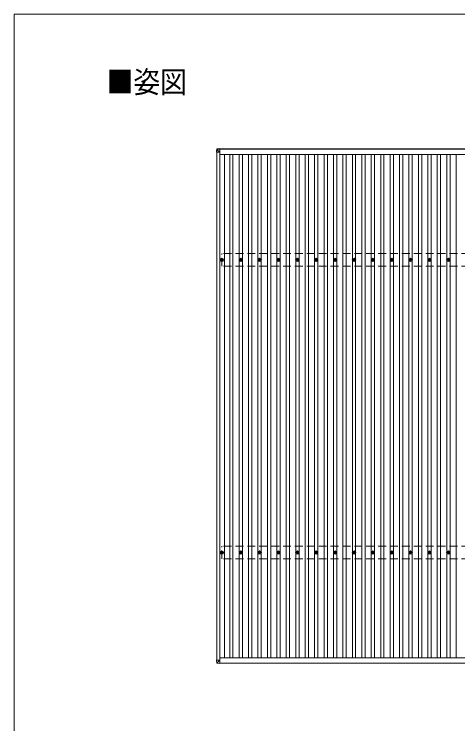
# Model space of a CAD drawing. Units: millimetres at full size, sheet at 1:70; details may follow other scales. Extents: x -19675 to 19675, y -13580 to 13580.
# Drawn here: x -19675 to -14974, y 6064 to 13580 of the extents above; entities that cross this region are included whole.
import ezdxf
from ezdxf.enums import TextEntityAlignment as Align

# ---------------------------------------------------------------- set-up
doc = ezdxf.new("R2010")
doc.units = ezdxf.units.MM
doc.header["$LTSCALE"] = 70
doc.linetypes.add('DASHED1', pattern=[1.8, 1.2, -0.6])
for name, color, linetype, lineweight in [('1-1', 2, 'Continuous', 9), ('1-2', 134, 'Continuous', 9), ('1-3', 5, 'Continuous', 5), ('1-4', 2, 'DASHED1', 9), ('1-5', 6, 'Continuous', 9), ('F-0', 7, 'Continuous', 9)]:
    doc.layers.add(name, color=color, linetype=linetype, lineweight=lineweight)
doc.layers.add('1-7', color=7, linetype='Continuous')
doc.styles.add('ＭＳ ゴシック', font='')
doc.styles.get('ＭＳ ゴシック').set_extended_font_data('MS Gothic')

msp = doc.modelspace()

# ---------------------------------------------------------------- linework, layer by layer
at = {"layer": '1-1'}
for p, q in [((-17525.81, 6737.17), (-17525.81, 12118.19)), ((-17496.81, 6737.12), (-17496.81, 12118.14)), ((-17495.33, 12154.37), (-9696.31, 12154.37)), ((-9696.31, 12149.78), (-17495.33, 12149.78)), ((-17496.81, 12092.78), (-1850.81, 12092.78)), ((-17447.31, 6761.85), (-17447.31, 12092.78)), ((-17496.81, 6761.85), (-1850.81, 6761.85)), ((-17495.32, 6704.7), (-9696.31, 6704.7))]:
    msp.add_line(p, q, dxfattribs=at)
at = {"layer": '1-2'}
for p, q in [((-17391.31, 6761.85), (-17391.31, 12092.78)), ((-17356.31, 6761.85), (-17356.31, 12092.78)), ((-17291.31, 6761.85), (-17291.31, 12092.78)), ((-17256.31, 6761.85), (-17256.31, 12092.78)), ((-17191.31, 6761.85), (-17191.31, 12092.78)), ((-17156.31, 6761.85), (-17156.31, 12092.78)), ((-17091.31, 6761.85), (-17091.31, 12092.78)), ((-17056.31, 6761.85), (-17056.31, 12092.78)), ((-16991.31, 6761.85), (-16991.31, 12092.78)), ((-16956.31, 6761.85), (-16956.31, 12092.78)), ((-16891.31, 6761.85), (-16891.31, 12092.78)), ((-16856.31, 6761.85), (-16856.31, 12092.78)), ((-16791.31, 6761.85), (-16791.31, 12092.78)), ((-16756.31, 6761.85), (-16756.31, 12092.78)), ((-16691.31, 6761.85), (-16691.31, 12092.78)), ((-16656.31, 6761.85), (-16656.31, 12092.78)), ((-16591.31, 6761.85), (-16591.31, 12092.78)), ((-16556.31, 6761.85), (-16556.31, 12092.78)), ((-16491.31, 6761.85), (-16491.31, 12092.78)), ((-16456.31, 6761.85), (-16456.31, 12092.78)), ((-16391.31, 6761.85), (-16391.31, 12092.78)), ((-16356.31, 6761.85), (-16356.31, 12092.78)), ((-16291.31, 6761.85), (-16291.31, 12092.78)), ((-16256.31, 6761.85), (-16256.31, 12092.78)), ((-16191.31, 6761.85), (-16191.31, 12092.78)), ((-16156.31, 6761.85), (-16156.31, 12092.78)), ((-16091.31, 6761.85), (-16091.31, 12092.78)), ((-16056.31, 6761.85), (-16056.31, 12092.78)), ((-15991.31, 6761.85), (-15991.31, 12092.78)), ((-15956.31, 6761.85), (-15956.31, 12092.78)), ((-15891.31, 6761.85), (-15891.31, 12092.78)), ((-15856.31, 6761.85), (-15856.31, 12092.78)), ((-15791.31, 6761.85), (-15791.31, 12092.78)), ((-15756.31, 6761.85), (-15756.31, 12092.78)), ((-15691.31, 6761.85), (-15691.31, 12092.78)), ((-15656.31, 6761.85), (-15656.31, 12092.78)), ((-15591.31, 6761.85), (-15591.31, 12092.78)), ((-15556.31, 6761.85), (-15556.31, 12092.78)), ((-15491.31, 6761.85), (-15491.31, 12092.78)), ((-15456.31, 6761.85), (-15456.31, 12092.78)), ((-15391.31, 6761.85), (-15391.31, 12092.78)), ((-15356.31, 6761.85), (-15356.31, 12092.78)), ((-15291.31, 6761.85), (-15291.31, 12092.78)), ((-15256.31, 6761.85), (-15256.31, 12092.78)), ((-15191.31, 6761.85), (-15191.31, 12092.78)), ((-15156.31, 6761.85), (-15156.31, 12092.78)), ((-15091.31, 6761.85), (-15091.31, 12092.78)), ((-15056.31, 6761.85), (-15056.31, 12092.78)), ((-14991.31, 6761.85), (-14991.31, 12092.78))]:
    msp.add_line(p, q, dxfattribs=at)
at = {"layer": '1-3'}
for p, q in [((-17483.8, 10979.1), (-17479.39, 10979.1)), ((-17483.8, 10975.6), (-17479.39, 10975.6)), ((-17475.56, 10987.35), (-17475.56, 10982.93)), ((-17472.06, 10987.35), (-17472.06, 10982.93)), ((-17468.22, 10979.1), (-17463.81, 10979.1)), ((-17468.22, 10975.6), (-17463.81, 10975.6)), ((-17283.8, 10979.1), (-17279.39, 10979.1)), ((-17283.8, 10975.6), (-17279.39, 10975.6)), ((-17275.56, 10987.35), (-17275.56, 10982.93)), ((-17272.06, 10987.35), (-17272.06, 10982.93)), ((-17268.22, 10979.1), (-17263.81, 10979.1)), ((-17268.22, 10975.6), (-17263.81, 10975.6)), ((-17083.8, 10979.1), (-17079.39, 10979.1)), ((-17083.8, 10975.6), (-17079.39, 10975.6)), ((-17075.56, 10987.35), (-17075.56, 10982.93)), ((-17072.06, 10987.35), (-17072.06, 10982.93)), ((-17068.22, 10979.1), (-17063.81, 10979.1)), ((-17068.22, 10975.6), (-17063.81, 10975.6)), ((-16883.8, 10979.1), (-16879.39, 10979.1)), ((-16883.8, 10975.6), (-16879.39, 10975.6)), ((-16875.56, 10987.35), (-16875.56, 10982.93)), ((-16872.06, 10987.35), (-16872.06, 10982.93)), ((-16868.22, 10979.1), (-16863.81, 10979.1)), ((-16868.22, 10975.6), (-16863.81, 10975.6)), ((-16683.8, 10979.1), (-16679.39, 10979.1)), ((-16683.8, 10975.6), (-16679.39, 10975.6)), ((-16675.56, 10987.35), (-16675.56, 10982.93)), ((-16672.06, 10987.35), (-16672.06, 10982.93)), ((-16668.22, 10979.1), (-16663.81, 10979.1)), ((-16668.22, 10975.6), (-16663.81, 10975.6)), ((-16483.8, 10979.1), (-16479.39, 10979.1)), ((-16483.8, 10975.6), (-16479.39, 10975.6)), ((-16475.56, 10987.35), (-16475.56, 10982.93)), ((-16472.06, 10987.35), (-16472.06, 10982.93)), ((-16468.22, 10979.1), (-16463.81, 10979.1)), ((-16468.22, 10975.6), (-16463.81, 10975.6)), ((-16283.8, 10979.1), (-16279.39, 10979.1)), ((-16283.8, 10975.6), (-16279.39, 10975.6)), ((-16275.56, 10987.35), (-16275.56, 10982.93)), ((-16272.06, 10987.35), (-16272.06, 10982.93)), ((-16268.22, 10979.1), (-16263.81, 10979.1)), ((-16268.22, 10975.6), (-16263.81, 10975.6)), ((-16083.8, 10979.1), (-16079.39, 10979.1)), ((-16083.8, 10975.6), (-16079.39, 10975.6)), ((-16075.56, 10987.35), (-16075.56, 10982.93)), ((-16072.06, 10987.35), (-16072.06, 10982.93)), ((-16068.22, 10979.1), (-16063.81, 10979.1)), ((-16068.22, 10975.6), (-16063.81, 10975.6)), ((-15883.8, 10979.1), (-15879.39, 10979.1)), ((-15883.8, 10975.6), (-15879.39, 10975.6)), ((-15875.56, 10987.35), (-15875.56, 10982.93)), ((-15872.06, 10987.35), (-15872.06, 10982.93)), ((-15868.22, 10979.1), (-15863.81, 10979.1)), ((-15868.22, 10975.6), (-15863.81, 10975.6)), ((-15683.8, 10979.1), (-15679.39, 10979.1)), ((-15683.8, 10975.6), (-15679.39, 10975.6)), ((-15675.56, 10987.35), (-15675.56, 10982.93)), ((-15672.06, 10987.35), (-15672.06, 10982.93)), ((-15668.22, 10979.1), (-15663.81, 10979.1)), ((-15668.22, 10975.6), (-15663.81, 10975.6)), ((-15483.8, 10979.1), (-15479.39, 10979.1)), ((-15483.8, 10975.6), (-15479.39, 10975.6)), ((-15475.56, 10987.35), (-15475.56, 10982.93)), ((-15472.06, 10987.35), (-15472.06, 10982.93)), ((-15468.22, 10979.1), (-15463.81, 10979.1)), ((-15468.22, 10975.6), (-15463.81, 10975.6)), ((-15283.8, 10979.1), (-15279.39, 10979.1)), ((-15283.8, 10975.6), (-15279.39, 10975.6)), ((-15275.56, 10987.35), (-15275.56, 10982.93)), ((-15272.06, 10987.35), (-15272.06, 10982.93)), ((-15268.22, 10979.1), (-15263.81, 10979.1)), ((-15268.22, 10975.6), (-15263.81, 10975.6)), ((-15083.8, 10979.1), (-15079.39, 10979.1)), ((-15083.8, 10975.6), (-15079.39, 10975.6)), ((-15075.56, 10987.35), (-15075.56, 10982.93)), ((-15072.06, 10987.35), (-15072.06, 10982.93)), ((-15068.22, 10979.1), (-15063.81, 10979.1)), ((-15068.22, 10975.6), (-15063.81, 10975.6)), ((-17475.56, 10971.76), (-17475.56, 10967.35)), ((-17472.06, 10971.76), (-17472.06, 10967.35)), ((-17275.56, 10971.76), (-17275.56, 10967.35)), ((-17272.06, 10971.76), (-17272.06, 10967.35)), ((-17075.56, 10971.76), (-17075.56, 10967.35)), ((-17072.06, 10971.76), (-17072.06, 10967.35)), ((-16875.56, 10971.76), (-16875.56, 10967.35)), ((-16872.06, 10971.76), (-16872.06, 10967.35)), ((-16675.56, 10971.76), (-16675.56, 10967.35)), ((-16672.06, 10971.76), (-16672.06, 10967.35)), ((-16475.56, 10971.76), (-16475.56, 10967.35)), ((-16472.06, 10971.76), (-16472.06, 10967.35)), ((-16275.56, 10971.76), (-16275.56, 10967.35)), ((-16272.06, 10971.76), (-16272.06, 10967.35)), ((-16075.56, 10971.76), (-16075.56, 10967.35)), ((-16072.06, 10971.76), (-16072.06, 10967.35)), ((-15875.56, 10971.76), (-15875.56, 10967.35)), ((-15872.06, 10971.76), (-15872.06, 10967.35)), ((-15675.56, 10971.76), (-15675.56, 10967.35)), ((-15672.06, 10971.76), (-15672.06, 10967.35)), ((-15475.56, 10971.76), (-15475.56, 10967.35)), ((-15472.06, 10971.76), (-15472.06, 10967.35)), ((-15275.56, 10971.76), (-15275.56, 10967.35)), ((-15272.06, 10971.76), (-15272.06, 10967.35)), ((-15075.56, 10971.76), (-15075.56, 10967.35)), ((-15072.06, 10971.76), (-15072.06, 10967.35)), ((-17483.8, 7879.1), (-17479.39, 7879.1)), ((-17483.8, 7875.6), (-17479.39, 7875.6)), ((-17475.56, 7887.35), (-17475.56, 7882.93)), ((-17475.56, 7871.76), (-17475.56, 7867.35)), ((-17472.06, 7887.35), (-17472.06, 7882.93)), ((-17472.06, 7871.76), (-17472.06, 7867.35)), ((-17468.22, 7879.1), (-17463.81, 7879.1)), ((-17468.22, 7875.6), (-17463.81, 7875.6)), ((-17283.8, 7879.1), (-17279.39, 7879.1)), ((-17283.8, 7875.6), (-17279.39, 7875.6)), ((-17275.56, 7887.35), (-17275.56, 7882.93)), ((-17275.56, 7871.76), (-17275.56, 7867.35)), ((-17272.06, 7887.35), (-17272.06, 7882.93)), ((-17272.06, 7871.76), (-17272.06, 7867.35)), ((-17268.22, 7879.1), (-17263.81, 7879.1)), ((-17268.22, 7875.6), (-17263.81, 7875.6)), ((-17083.8, 7879.1), (-17079.39, 7879.1)), ((-17083.8, 7875.6), (-17079.39, 7875.6)), ((-17075.56, 7887.35), (-17075.56, 7882.93)), ((-17075.56, 7871.76), (-17075.56, 7867.35)), ((-17072.06, 7887.35), (-17072.06, 7882.93)), ((-17072.06, 7871.76), (-17072.06, 7867.35)), ((-17068.22, 7879.1), (-17063.81, 7879.1)), ((-17068.22, 7875.6), (-17063.81, 7875.6)), ((-16883.8, 7879.1), (-16879.39, 7879.1)), ((-16883.8, 7875.6), (-16879.39, 7875.6)), ((-16875.56, 7887.35), (-16875.56, 7882.93)), ((-16875.56, 7871.76), (-16875.56, 7867.35)), ((-16872.06, 7887.35), (-16872.06, 7882.93)), ((-16872.06, 7871.76), (-16872.06, 7867.35)), ((-16868.22, 7879.1), (-16863.81, 7879.1)), ((-16868.22, 7875.6), (-16863.81, 7875.6)), ((-16683.8, 7879.1), (-16679.39, 7879.1)), ((-16683.8, 7875.6), (-16679.39, 7875.6)), ((-16675.56, 7887.35), (-16675.56, 7882.93)), ((-16675.56, 7871.76), (-16675.56, 7867.35)), ((-16672.06, 7887.35), (-16672.06, 7882.93)), ((-16672.06, 7871.76), (-16672.06, 7867.35)), ((-16668.22, 7879.1), (-16663.81, 7879.1)), ((-16668.22, 7875.6), (-16663.81, 7875.6)), ((-16483.8, 7879.1), (-16479.39, 7879.1)), ((-16483.8, 7875.6), (-16479.39, 7875.6)), ((-16475.56, 7887.35), (-16475.56, 7882.93)), ((-16475.56, 7871.76), (-16475.56, 7867.35)), ((-16472.06, 7887.35), (-16472.06, 7882.93)), ((-16472.06, 7871.76), (-16472.06, 7867.35)), ((-16468.22, 7879.1), (-16463.81, 7879.1)), ((-16468.22, 7875.6), (-16463.81, 7875.6)), ((-16283.8, 7879.1), (-16279.39, 7879.1)), ((-16283.8, 7875.6), (-16279.39, 7875.6)), ((-16275.56, 7887.35), (-16275.56, 7882.93)), ((-16275.56, 7871.76), (-16275.56, 7867.35)), ((-16272.06, 7887.35), (-16272.06, 7882.93)), ((-16272.06, 7871.76), (-16272.06, 7867.35)), ((-16268.22, 7879.1), (-16263.81, 7879.1)), ((-16268.22, 7875.6), (-16263.81, 7875.6)), ((-16083.8, 7879.1), (-16079.39, 7879.1)), ((-16083.8, 7875.6), (-16079.39, 7875.6)), ((-16075.56, 7887.35), (-16075.56, 7882.93)), ((-16075.56, 7871.76), (-16075.56, 7867.35)), ((-16072.06, 7887.35), (-16072.06, 7882.93)), ((-16072.06, 7871.76), (-16072.06, 7867.35)), ((-16068.22, 7879.1), (-16063.81, 7879.1)), ((-16068.22, 7875.6), (-16063.81, 7875.6)), ((-15883.8, 7879.1), (-15879.39, 7879.1)), ((-15883.8, 7875.6), (-15879.39, 7875.6)), ((-15875.56, 7887.35), (-15875.56, 7882.93)), ((-15875.56, 7871.76), (-15875.56, 7867.35)), ((-15872.06, 7887.35), (-15872.06, 7882.93)), ((-15872.06, 7871.76), (-15872.06, 7867.35)), ((-15868.22, 7879.1), (-15863.81, 7879.1)), ((-15868.22, 7875.6), (-15863.81, 7875.6)), ((-15683.8, 7879.1), (-15679.39, 7879.1)), ((-15683.8, 7875.6), (-15679.39, 7875.6)), ((-15675.56, 7887.35), (-15675.56, 7882.93)), ((-15675.56, 7871.76), (-15675.56, 7867.35)), ((-15672.06, 7887.35), (-15672.06, 7882.93)), ((-15672.06, 7871.76), (-15672.06, 7867.35)), ((-15668.22, 7879.1), (-15663.81, 7879.1)), ((-15668.22, 7875.6), (-15663.81, 7875.6)), ((-15483.8, 7879.1), (-15479.39, 7879.1)), ((-15483.8, 7875.6), (-15479.39, 7875.6)), ((-15475.56, 7887.35), (-15475.56, 7882.93)), ((-15475.56, 7871.76), (-15475.56, 7867.35)), ((-15472.06, 7887.35), (-15472.06, 7882.93)), ((-15472.06, 7871.76), (-15472.06, 7867.35)), ((-15468.22, 7879.1), (-15463.81, 7879.1)), ((-15468.22, 7875.6), (-15463.81, 7875.6)), ((-15283.8, 7879.1), (-15279.39, 7879.1)), ((-15283.8, 7875.6), (-15279.39, 7875.6)), ((-15275.56, 7887.35), (-15275.56, 7882.93)), ((-15275.56, 7871.76), (-15275.56, 7867.35)), ((-15272.06, 7887.35), (-15272.06, 7882.93)), ((-15272.06, 7871.76), (-15272.06, 7867.35)), ((-15268.22, 7879.1), (-15263.81, 7879.1)), ((-15268.22, 7875.6), (-15263.81, 7875.6)), ((-15083.8, 7879.1), (-15079.39, 7879.1)), ((-15083.8, 7875.6), (-15079.39, 7875.6)), ((-15075.56, 7887.35), (-15075.56, 7882.93)), ((-15075.56, 7871.76), (-15075.56, 7867.35)), ((-15072.06, 7887.35), (-15072.06, 7882.93)), ((-15072.06, 7871.76), (-15072.06, 7867.35)), ((-15068.22, 7879.1), (-15063.81, 7879.1)), ((-15068.22, 7875.6), (-15063.81, 7875.6))]:
    msp.add_line(p, q, dxfattribs=at)
for centre, radius in [((-17473.81, 10977.35), 18.25), ((-17473.81, 10977.35), 10.15), ((-17473.81, 10977.35), 5.85), ((-17473.81, 10977.35), 5.25), ((-17273.81, 10977.35), 18.25), ((-17273.81, 10977.35), 10.15), ((-17273.81, 10977.35), 5.85), ((-17273.81, 10977.35), 5.25), ((-17073.81, 10977.35), 18.25), ((-17073.81, 10977.35), 10.15), ((-17073.81, 10977.35), 5.85), ((-17073.81, 10977.35), 5.25), ((-16873.81, 10977.35), 18.25), ((-16873.81, 10977.35), 10.15), ((-16873.81, 10977.35), 5.85), ((-16873.81, 10977.35), 5.25), ((-16673.81, 10977.35), 18.25), ((-16673.81, 10977.35), 10.15), ((-16673.81, 10977.35), 5.85), ((-16673.81, 10977.35), 5.25), ((-16473.81, 10977.35), 18.25), ((-16473.81, 10977.35), 10.15), ((-16473.81, 10977.35), 5.85), ((-16473.81, 10977.35), 5.25), ((-16273.81, 10977.35), 18.25), ((-16273.81, 10977.35), 10.15), ((-16273.81, 10977.35), 5.85), ((-16273.81, 10977.35), 5.25), ((-16073.81, 10977.35), 18.25), ((-16073.81, 10977.35), 10.15), ((-16073.81, 10977.35), 5.85), ((-16073.81, 10977.35), 5.25), ((-15873.81, 10977.35), 18.25), ((-15873.81, 10977.35), 10.15), ((-15873.81, 10977.35), 5.85), ((-15873.81, 10977.35), 5.25), ((-15673.81, 10977.35), 18.25), ((-15673.81, 10977.35), 10.15), ((-15673.81, 10977.35), 5.85), ((-15673.81, 10977.35), 5.25), ((-15473.81, 10977.35), 18.25), ((-15473.81, 10977.35), 10.15), ((-15473.81, 10977.35), 5.85), ((-15473.81, 10977.35), 5.25), ((-15273.81, 10977.35), 18.25), ((-15273.81, 10977.35), 10.15), ((-15273.81, 10977.35), 5.85), ((-15273.81, 10977.35), 5.25), ((-15073.81, 10977.35), 18.25), ((-15073.81, 10977.35), 10.15), ((-15073.81, 10977.35), 5.85), ((-15073.81, 10977.35), 5.25), ((-17473.81, 7877.35), 18.25), ((-17273.81, 7877.35), 18.25), ((-17073.81, 7877.35), 18.25), ((-16873.81, 7877.35), 18.25), ((-16673.81, 7877.35), 18.25), ((-16473.81, 7877.35), 18.25), ((-16273.81, 7877.35), 18.25), ((-16073.81, 7877.35), 18.25), ((-15873.81, 7877.35), 18.25), ((-15673.81, 7877.35), 18.25), ((-15473.81, 7877.35), 18.25), ((-15273.81, 7877.35), 18.25), ((-15073.81, 7877.35), 18.25), ((-17473.81, 7877.35), 10.15), ((-17473.81, 7877.35), 5.85), ((-17473.81, 7877.35), 5.25), ((-17273.81, 7877.35), 10.15), ((-17273.81, 7877.35), 5.85), ((-17273.81, 7877.35), 5.25), ((-17073.81, 7877.35), 10.15), ((-17073.81, 7877.35), 5.85), ((-17073.81, 7877.35), 5.25), ((-16873.81, 7877.35), 10.15), ((-16873.81, 7877.35), 5.85), ((-16873.81, 7877.35), 5.25), ((-16673.81, 7877.35), 10.15), ((-16673.81, 7877.35), 5.85), ((-16673.81, 7877.35), 5.25), ((-16473.81, 7877.35), 10.15), ((-16473.81, 7877.35), 5.85), ((-16473.81, 7877.35), 5.25), ((-16273.81, 7877.35), 10.15), ((-16273.81, 7877.35), 5.85), ((-16273.81, 7877.35), 5.25), ((-16073.81, 7877.35), 10.15), ((-16073.81, 7877.35), 5.85), ((-16073.81, 7877.35), 5.25), ((-15873.81, 7877.35), 10.15), ((-15873.81, 7877.35), 5.85), ((-15873.81, 7877.35), 5.25), ((-15673.81, 7877.35), 10.15), ((-15673.81, 7877.35), 5.85), ((-15673.81, 7877.35), 5.25), ((-15473.81, 7877.35), 10.15), ((-15473.81, 7877.35), 5.85), ((-15473.81, 7877.35), 5.25), ((-15273.81, 7877.35), 10.15), ((-15273.81, 7877.35), 5.85), ((-15273.81, 7877.35), 5.25), ((-15073.81, 7877.35), 10.15), ((-15073.81, 7877.35), 5.85), ((-15073.81, 7877.35), 5.25)]:
    msp.add_circle(centre, radius, dxfattribs=at)
at = {"layer": '1-4'}
for p, q in [((-17473.81, 10910.35), (-17473.81, 11044.35)), ((-1873.81, 11044.35), (-17473.81, 11044.35)), ((-1873.81, 10910.35), (-17473.81, 10910.35)), ((-17473.81, 7810.35), (-17473.81, 7944.35)), ((-1873.81, 7944.35), (-17473.81, 7944.35)), ((-1873.81, 7810.35), (-17473.81, 7810.35))]:
    msp.add_line(p, q, dxfattribs=at)
at = {"layer": '1-5'}
for p, q in [((-17529.63, 12117.61), (-17527.76, 12148.15)), ((-17527.76, 12148.15), (-17527.76, 12152.9)), ((-17525.87, 12147.96), (-17527.73, 12117.55)), ((-17527.73, 12118.2), (-17495.33, 12118.14)), ((-17495.33, 12156.7), (-17525.89, 12154.78)), ((-17495.33, 12156.7), (-17525.89, 12154.78)), ((-17525.89, 12154.78), (-17525.89, 12154.78)), ((-17525.89, 12154.78), (-17525.89, 12150.02)), ((-17525.89, 12150.02), (-17495.33, 12151.89)), ((-17525.77, 12147.97), (-17525.87, 12147.96)), ((-17495.33, 12149.93), (-17525.82, 12148.06)), ((-17495.33, 12118.14), (-17525.77, 12148.62)), ((-17495.33, 12156.7), (-17495.33, 12118.14)), ((-17529.62, 6741.96), (-17529.62, 6737.15)), ((-17527.75, 6706.61), (-17529.62, 6737.15)), ((-17528.68, 6742), (-17526.32, 6742)), ((-17527.72, 6737.09), (-17495.32, 6737.03)), ((-17527.12, 6737.18), (-17527.12, 6741.9)), ((-17526.91, 6738.45), (-17527.12, 6741.9)), ((-17527, 6738.45), (-17527, 6738.4)), ((-17526.32, 6738.45), (-17527, 6738.45)), ((-17526.32, 6741.92), (-17526.65, 6741.92)), ((-17495.35, 6737.11), (-17526.65, 6737.17)), ((-17526.32, 6742), (-17526.32, 6737.17)), ((-17525.88, 6704.73), (-17495.32, 6702.87)), ((-17495.32, 6737.03), (-17525.76, 6706.66)), ((-17495.32, 6702.87), (-17495.32, 6737.11))]:
    msp.add_line(p, q, dxfattribs=at)
for points in [[(-17527.76, 12152.9), (-17529.63, 12122.42), (-17529.63, 12117.61)], [(-17526.92, 6737.17), (-17527, 6738.4), (-17526.32, 6738.4)]]:
    msp.add_lwpolyline(points, dxfattribs=at)
for centre, radius, start, end in [((-17525.77, 12148.03), 2, 93.48408, 176.48407), ((-17525.54, 12160.87), 12.92, 260.08679, 268.52577), ((-17515.51, 12149.08), 10.42, 174.80664, 186.16183), ((-17525.76, 6706.73), 2, 183.50806, 266.50804)]:
    msp.add_arc(centre, radius, start, end, dxfattribs=at)
for centre, major_axis, ratio, start_param, end_param in [((-17527.63, 12117.61), (-2, 0), 0.033268, 0.0000002, 1.5185344), ((-17525.76, 12152.78), (-1.92, -0.56), 0.998105, 4.4898734, 5.9384966), ((-17525.76, 12148.03), (-0.12, 2), 0.02656, 0.0332981, 1.5518323), ((-17489.75, 12150.16), (-36.07, -2.1), 0.055348, 0.0000815, 0.0491486), ((-17528.62, 6741.96), (-1, 0), 0.033322, 4.7783711, 6.2831892), ((-17527.62, 6737.15), (-2, 0), 0.033268, 0.0000002, 1.5185344), ((-17525.76, 6706.73), (-2, -0.12), 0.057795, 6.2811464, 7.7996806), ((-17526.62, 6741.9), (-0.501, 0), 0.033322, 4.7783711, 6.2831892), ((-17526.62, 6737.18), (-0.501, 0), 0.033268, 0.0000002, 1.5185344), ((-17527.96, 6742.66), (-2.1, 36.05), 0.055302, 3.141582, 3.1906491), ((-17495.32, 6737.13), (-0.707, 0.001), 0.023584, 1.5338014, 1.5708169)]:
    msp.add_ellipse(centre, major_axis=major_axis, ratio=ratio, start_param=start_param, end_param=end_param, dxfattribs=at)
at = {"layer": 'F-0', "color": 5, "lineweight": 5}
for q in [(-19674.8, -13580), (18685.2, 13580)]:
    msp.add_line((-19674.8, 13580), q, dxfattribs=at)

# ---------------------------------------------------------------- texts
at = {"layer": '1-7', "style": 'ＭＳ ゴシック', "width": 0.9}
msp.add_text('■姿図', height=230.9, dxfattribs=at).set_placement((-18695.11, 12677.21), align=Align.BOTTOM_LEFT)

doc.saveas('drawing.dxf')
